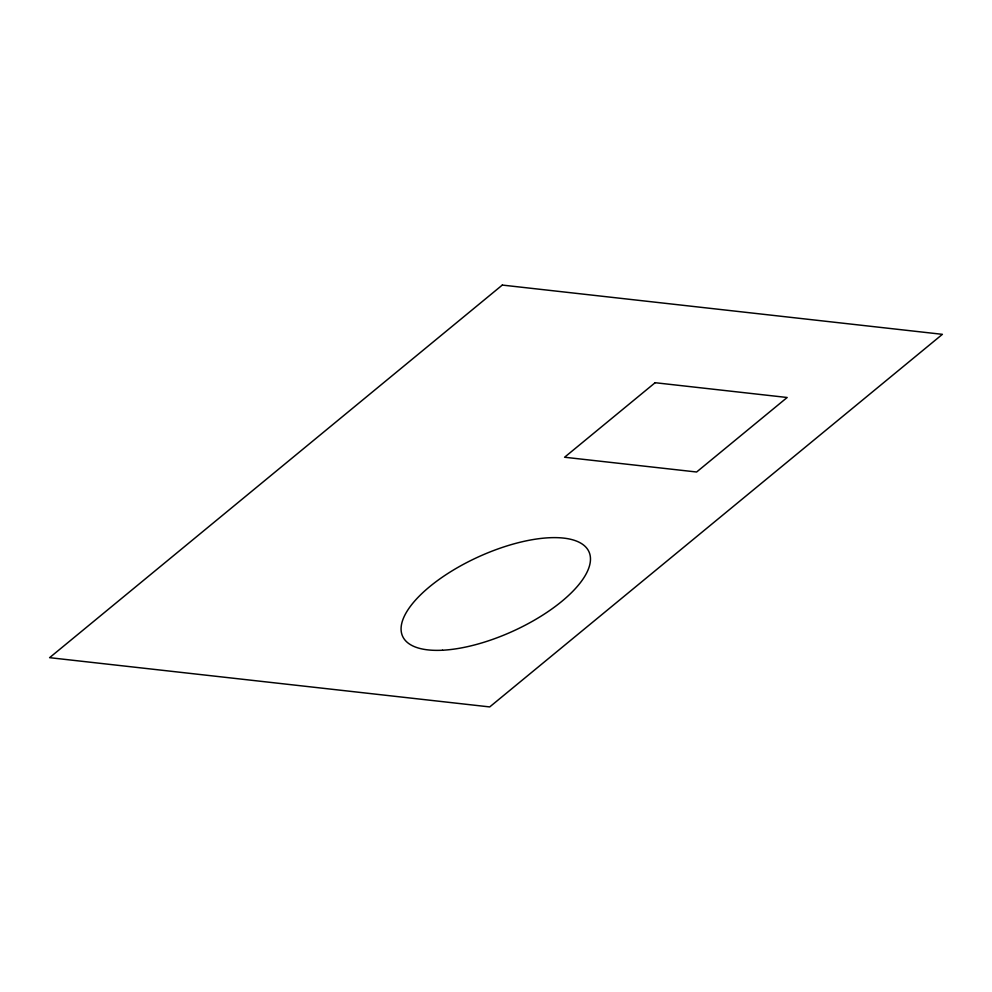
<?xml version="1.0" encoding="UTF-8"?>
<svg xmlns="http://www.w3.org/2000/svg" width="992" height="992" viewBox="0 0 992 992"><rect width="100%" height="100%" fill="white"/><g stroke="black" fill="none" stroke-linecap="round" stroke-linejoin="round"><path stroke-width="1.49" d="M502.287 285.076L49.6 657.671L489.713 706.924L942.4 334.329L502.287 285.076M655.129 382.714L564.584 457.238L696.62 472.006L787.164 397.494L655.129 382.714M442.482 650.231A102.325 40.97 -24.4 0 0 590.215 562.439A102.325 40.97 -24.4 0 0 454.609 569.309A102.325 40.97 -24.4 0 0 442.482 650.231"/></g></svg>
